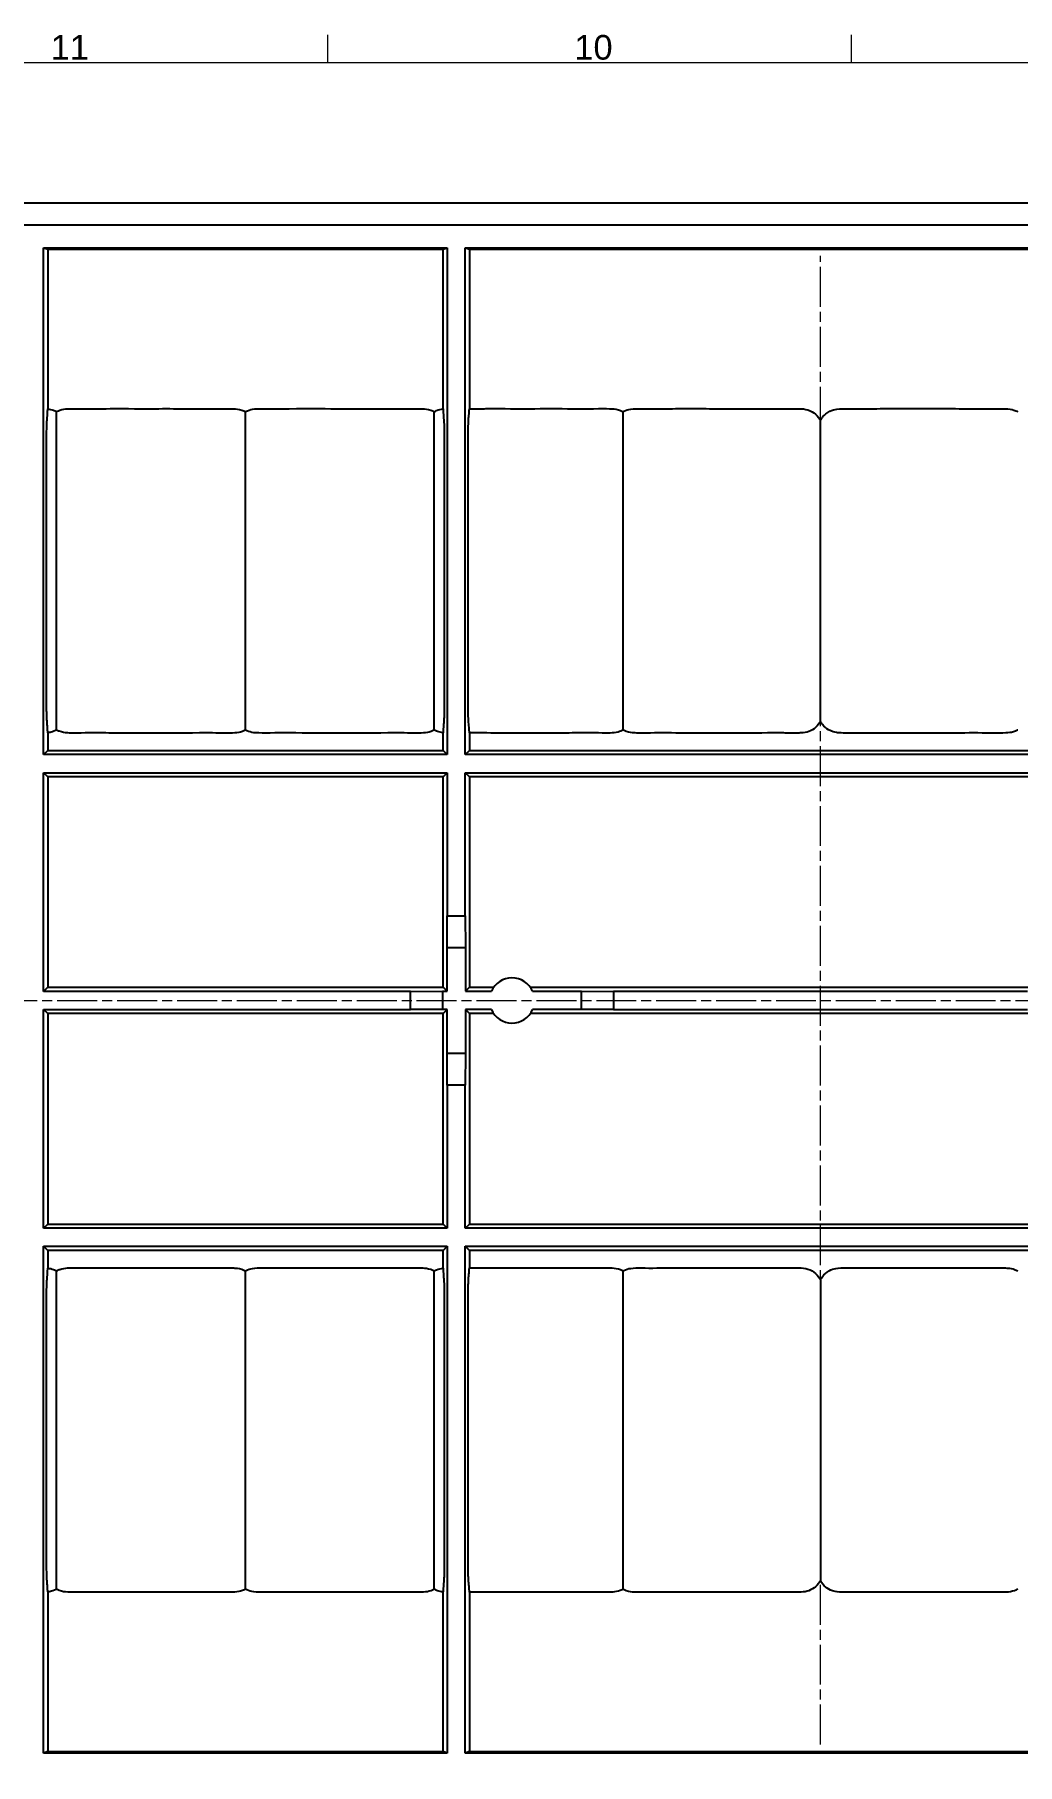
# Model space of a CAD drawing. Header units: millimetres. Extents: x 0 to 1486, y 0 to 1051.
# Drawn here: x 505.3 to 679.7, y 724.4 to 1031.2 of the extents above; entities that cross this region are included whole.
import ezdxf

# ---------------------------------------------------------------- set-up
doc = ezdxf.new("R2010")
doc.units = ezdxf.units.MM
doc.header["$LTSCALE"] = 1.25
doc.linetypes.add('CHAIN', pattern=[0.3543, 0.2362, -0.0295, 0.0591, -0.0295])
for name, color, linetype, lineweight, true_color in [('Mittellinie(DIN)', 7, 'CHAIN', 15, 0x262659), ('Sichtbare Kanten(DIN)', 7, 'Continuous', 25, 0x262659), ('Skizziergeometrie(DIN)', 7, 'Continuous', 9, 0x262659), ('Symbole(DIN)', 7, 'Continuous', 15, 0x262659)]:
    doc.layers.add(name, color=color, linetype=linetype, lineweight=lineweight, true_color=true_color)
doc.styles.add('Aktuell-DIN', font='arial.ttf')

# ---------------------------------------------------------------- blocks, each defined once
blk = doc.blocks.new('Ränder Standardrahmen')
at = {"layer": 'Skizziergeometrie(DIN)'}
for p, q in [((445.88, 821), (445.88, 824.9)), ((520.19, 821), (520.19, 824.9))]:
    blk.add_line(p, q, dxfattribs=at)
at = {"layer": 'Skizziergeometrie(DIN)', "flags": 128}
blk.add_lwpolyline([(20, 20), (20, 821), (1169, 821), (1169, 20), (20, 20)], dxfattribs=at)
at = {"layer": 'Symbole(DIN)', "color": 179, "true_color": 0x262659, "char_height": 3.5, "attachment_point": 7, "style": 'Aktuell-DIN'}
for s, insert in [('11', (406.56, 821.4)), ('10', (480.87, 821.34))]:
    blk.add_mtext(s, dxfattribs=dict(at, insert=insert))

msp = doc.modelspace()

# ---------------------------------------------------------------- linework, layer by layer
at = {"layer": 'Mittellinie(DIN)', "ltscale": 23.990969}
for p, q in [((644.7485, 727.8933), (644.7485, 991.925)), ((190.6235, 859.8641), (1098.8735, 859.8641))]:
    msp.add_line(p, q, dxfattribs=at)
at = {"layer": 'Sichtbare Kanten(DIN)'}
for p, q in [((191.7053, 1001.3641), (1097.7916, 1001.3641)), ((1067.9811, 997.3641), (221.5158, 997.3641)), ((506.9485, 903.4641), (506.9485, 993.3641)), ((506.9485, 993.3641), (507.6816, 993.1023)), ((506.9485, 993.3641), (578.5485, 993.3641)), ((507.6816, 993.1023), (507.6816, 964.7833)), ((507.6816, 993.1023), (577.8153, 993.1023)), ((577.8153, 993.1023), (578.5485, 993.3641)), ((577.8153, 964.7804), (577.8153, 993.1023)), ((578.5485, 993.3641), (578.5485, 903.4641)), ((581.7485, 903.4641), (581.7485, 993.3641)), ((581.7485, 993.3641), (582.4816, 993.1023)), ((581.7485, 993.3641), (707.7485, 993.3641)), ((582.4816, 993.1023), (582.4816, 964.8211)), ((582.4816, 993.1023), (707.0153, 993.1023)), ((507.6816, 907.3451), (507.6816, 904.1973)), ((577.8153, 904.1973), (577.8153, 907.3459)), ((582.4816, 907.3088), (582.4816, 904.1973)), ((506.9485, 903.4641), (507.6816, 904.1973)), ((578.5485, 903.4641), (506.9485, 903.4641)), ((507.6816, 904.1973), (577.8153, 904.1973)), ((577.8153, 904.1973), (578.5485, 903.4641)), ((581.7485, 903.4641), (582.4816, 904.1973)), ((707.7485, 903.4641), (581.7485, 903.4641)), ((582.4816, 904.1973), (707.0153, 904.1973)), ((506.9485, 861.4641), (506.9485, 900.2641)), ((506.9485, 900.2641), (578.5485, 900.2641)), ((507.6816, 899.5309), (506.9485, 900.2641)), ((577.8153, 899.5309), (507.6816, 899.5309)), ((507.6816, 899.5309), (507.6816, 862.1973)), ((578.5485, 900.2641), (577.8153, 899.5309)), ((577.8153, 862.1973), (577.8153, 899.5309)), ((578.5485, 900.2641), (578.5485, 874.8641)), ((581.7485, 874.8641), (581.7485, 900.2641)), ((581.7485, 900.2641), (707.7485, 900.2641)), ((582.4816, 899.5309), (581.7485, 900.2641)), ((707.0153, 899.5309), (582.4816, 899.5309)), ((582.4816, 899.5309), (582.4816, 862.1973)), ((578.524, 869.1928), (578.5485, 874.8641)), ((578.5485, 874.8641), (581.7485, 874.8641)), ((581.7485, 874.8641), (581.7729, 869.1928)), ((578.524, 861.4885), (578.524, 869.1928)), ((581.7729, 869.1928), (578.524, 869.1928)), ((581.7729, 869.1928), (581.7729, 861.4885)), ((506.9485, 861.4641), (507.6816, 862.1973)), ((507.6816, 862.1973), (577.8153, 862.1973)), ((577.8153, 862.1973), (578.524, 861.4885)), ((581.7729, 861.4885), (582.4816, 862.1973)), ((582.4816, 862.1973), (586.7796, 862.1973)), ((593.2777, 862.1973), (696.2193, 862.1973)), ((572.0286, 861.4641), (506.9485, 861.4641)), ((572.0286, 861.4641), (577.6999, 861.4885)), ((572.0286, 858.2641), (572.0286, 861.4641)), ((577.6999, 861.4885), (578.524, 861.4885)), ((577.6999, 861.4885), (577.6999, 858.2397)), ((581.7729, 861.4885), (586.3733, 861.4885)), ((593.6839, 861.4885), (602.3573, 861.4885)), ((602.3573, 861.4885), (608.0286, 861.4641)), ((602.3573, 858.2397), (602.3573, 861.4885)), ((681.4683, 861.4641), (608.0286, 861.4641)), ((608.0286, 861.4641), (608.0286, 858.2641)), ((506.9485, 858.2641), (572.0286, 858.2641)), ((507.6816, 857.5309), (506.9485, 858.2641)), ((506.9485, 819.4641), (506.9485, 858.2641)), ((577.8153, 857.5309), (507.6816, 857.5309)), ((507.6816, 857.5309), (507.6816, 820.1973)), ((577.6999, 858.2397), (572.0286, 858.2641)), ((578.524, 858.2397), (577.6999, 858.2397)), ((578.524, 858.2397), (577.8153, 857.5309)), ((577.8153, 820.1973), (577.8153, 857.5309)), ((578.524, 850.5354), (578.524, 858.2397)), ((581.7729, 858.2397), (581.7729, 850.5354)), ((586.3733, 858.2397), (581.7729, 858.2397)), ((582.4816, 857.5309), (581.7729, 858.2397)), ((582.4816, 857.5309), (582.4816, 820.1973)), ((586.7796, 857.5309), (582.4816, 857.5309)), ((696.2193, 857.5309), (593.2777, 857.5309)), ((602.3573, 858.2397), (593.6839, 858.2397)), ((608.0286, 858.2641), (602.3573, 858.2397)), ((608.0286, 858.2641), (681.4683, 858.2641)), ((578.5485, 844.8641), (578.524, 850.5354)), ((578.524, 850.5354), (581.7729, 850.5354)), ((581.7729, 850.5354), (581.7485, 844.8641)), ((578.5485, 844.8641), (578.5485, 819.4641)), ((581.7485, 844.8641), (578.5485, 844.8641)), ((581.7485, 819.4641), (581.7485, 844.8641)), ((506.9485, 819.4641), (507.6816, 820.1973)), ((578.5485, 819.4641), (506.9485, 819.4641)), ((507.6816, 820.1973), (577.8153, 820.1973)), ((577.8153, 820.1973), (578.5485, 819.4641)), ((581.7485, 819.4641), (582.4816, 820.1973)), ((707.7485, 819.4641), (581.7485, 819.4641)), ((582.4816, 820.1973), (707.0153, 820.1973)), ((506.9485, 726.3641), (506.9485, 816.2641)), ((506.9485, 816.2641), (578.5485, 816.2641)), ((507.6816, 815.5309), (506.9485, 816.2641)), ((578.5485, 816.2641), (577.8153, 815.5309)), ((578.5485, 816.2641), (578.5485, 726.3641)), ((581.7485, 726.3641), (581.7485, 816.2641)), ((581.7485, 816.2641), (707.7485, 816.2641)), ((582.4816, 815.5309), (581.7485, 816.2641)), ((577.8153, 815.5309), (507.6816, 815.5309)), ((507.6816, 815.5309), (507.6816, 812.3833)), ((577.8153, 812.3804), (577.8153, 815.5309)), ((707.0153, 815.5309), (582.4816, 815.5309)), ((582.4816, 815.5309), (582.4816, 812.4211)), ((507.6816, 754.9451), (507.6816, 726.6259)), ((577.8153, 726.6259), (577.8153, 754.9459)), ((582.4816, 754.9088), (582.4816, 726.6259)), ((507.6816, 726.6259), (506.9485, 726.3641)), ((578.5485, 726.3641), (506.9485, 726.3641)), ((507.6816, 726.6259), (577.8153, 726.6259)), ((578.5485, 726.3641), (577.8153, 726.6259)), ((582.4816, 726.6259), (581.7485, 726.3641)), ((707.7485, 726.3641), (581.7485, 726.3641)), ((582.4816, 726.6259), (707.0153, 726.6259))]:
    msp.add_line(p, q, dxfattribs=at)
for start, end in [(23.960696, 156.039304), (203.960696, 336.039304)]:
    msp.add_arc((590.0286, 859.8641), 4, start, end, dxfattribs=at)
for points, knots in [([(507.6816, 907.3451), (507.6786, 907.3952), (507.6754, 907.4523), (507.6625, 907.7031), (507.654, 907.9029), (507.6281, 908.4037), (507.6172, 908.519), (507.5849, 908.9454), (507.5638, 909.2752), (507.535, 909.698), (507.52, 909.9225), (507.5019, 910.455), (507.4936, 910.7434), (507.4795, 911.6844), (507.4751, 912.1738), (507.4701, 913.2314), (507.4702, 913.7874), (507.471, 914.6751), (507.4714, 914.9788), (507.4716, 916.1151), (507.4708, 916.633), (507.4708, 918.0554), (507.4711, 918.5893), (507.4714, 920.1105), (507.4713, 921.3375), (507.4711, 927.4995), (507.4712, 930.5292), (507.4713, 938.3232), (507.4711, 943.0875), (507.4713, 948.8792), (507.4711, 949.9065), (507.4712, 951.4722), (507.4713, 952.0197), (507.4712, 953.079), (507.471, 953.5368), (507.4707, 955.4409), (507.4719, 955.9566), (507.4709, 957.8116), (507.468, 958.7704), (507.4783, 960.3027), (507.4834, 960.7706), (507.4957, 961.4356), (507.5021, 961.6894), (507.5217, 962.1937), (507.5331, 962.384), (507.5726, 962.9974), (507.5867, 963.2017), (507.6226, 963.6713), (507.6292, 963.7645), (507.6543, 964.199), (507.6664, 964.5331), (507.6816, 964.7833)], [0.0519989, 0.0519989, 0.0519989, 0.0519989, 0.08985552, 0.08985552, 0.19521618, 0.19521618, 0.37422055, 0.37422055, 0.56617571, 0.56617571, 0.78774752, 0.78774752, 0.88626397, 0.88626397, 0.96881864, 0.96881864, 1.0626804, 1.0626804, 1.12304496, 1.12304496, 1.2174314, 1.2174314, 1.2745513, 1.2745513, 1.38312236, 1.38312236, 1.48813304, 1.48813304, 1.6532707, 1.6532707, 1.68887806, 1.68887806, 1.70753884, 1.70753884, 1.7250569, 1.7250569, 1.77534703, 1.77534703, 1.83797744, 1.83797744, 1.86633959, 1.86633959, 1.88572184, 1.88572184, 1.90645609, 1.90645609, 1.95635769, 1.95635769, 1.96947295, 1.96947295, 2.00303318, 2.00303318, 2.00303318, 2.00303318]), ([(507.6816, 964.7833), (508.0309, 964.7444), (508.3624, 964.6733), (508.8869, 964.4756), (509.0689, 964.3906), (509.2435, 964.2923)], [0.051670497, 0.051670497, 0.051670497, 0.051670497, 0.163066067, 0.163066067, 0.224711995, 0.224711995, 0.224711995, 0.224711995]), ([(509.2498, 907.8348), (509.2495, 907.8828), (509.249, 907.9336), (509.2467, 908.3229), (509.2522, 908.7142), (509.248, 909.5884), (509.2485, 909.7472), (509.2486, 910.5772), (509.2472, 911.1403), (509.2485, 911.9296), (509.2466, 912.2662), (509.2431, 913.0514), (509.2426, 913.4525), (509.2445, 914.4306), (509.2476, 914.8697), (509.2457, 916.6419), (509.2448, 917.0018), (509.246, 923.9736), (509.2446, 929.8937), (509.2447, 950.6989), (509.2492, 951.6203), (509.2452, 953.9578), (509.2379, 955.4197), (509.2489, 958.1495), (509.2428, 958.873), (509.2439, 959.8766), (509.2479, 960.1427), (509.2548, 960.572), (509.2567, 960.7806), (509.2436, 961.9469), (509.2522, 962.1671), (509.2406, 963.0875), (509.2602, 963.5204), (509.2504, 964.0909), (509.246, 964.2002), (509.2435, 964.2923)], [0.2558523, 0.2558523, 0.2558523, 0.2558523, 0.28402504, 0.28402504, 0.45434451, 0.45434451, 0.67213075, 0.67213075, 0.82599602, 0.82599602, 0.91852312, 0.91852312, 1.01863252, 1.01863252, 1.17660296, 1.17660296, 1.24925939, 1.24925939, 1.65825211, 1.65825211, 2.68658375, 2.68658375, 2.79279292, 2.79279292, 2.86761711, 2.86761711, 2.90925276, 2.90925276, 2.94819496, 2.94819496, 3.07286362, 3.07286362, 3.25453642, 3.25453642, 3.3103209, 3.3103209, 3.3103209, 3.3103209]), ([(509.2435, 964.2923), (509.4758, 964.4259), (509.6846, 964.5109), (510.2899, 964.7217), (510.742, 964.7875), (511.8368, 964.847), (512.9857, 964.8112), (515.3239, 964.8237), (516.8214, 964.8284), (521.6237, 964.8345), (524.5005, 964.8237), (530.8838, 964.8375), (534.3903, 964.8056), (540.315, 964.8304), (540.669, 964.8266), (541.4617, 964.7644), (541.9503, 964.6736), (542.5605, 964.3906), (542.653, 964.3433), (542.7435, 964.2923)], [3.39082308, 3.39082308, 3.39082308, 3.39082308, 3.74277356, 3.74277356, 4.68273908, 4.68273908, 5.94421928, 5.94421928, 7.21988676, 7.21988676, 9.12583752, 9.12583752, 11.44896654, 11.44896654, 13.05112159, 13.05112159, 15.39967461, 15.39967461, 15.82664866, 15.82664866, 15.82664866, 15.82664866]), ([(542.7498, 907.8348), (542.7495, 907.8828), (542.749, 907.9336), (542.7467, 908.3229), (542.7522, 908.7142), (542.748, 909.5884), (542.7485, 909.7472), (542.7486, 910.5772), (542.7472, 911.1403), (542.7485, 911.9296), (542.7466, 912.2662), (542.7431, 913.0514), (542.7426, 913.4525), (542.7445, 914.4306), (542.7476, 914.8697), (542.7457, 916.6419), (542.7448, 917.0018), (542.746, 923.9736), (542.7446, 929.8937), (542.7447, 950.6989), (542.7492, 951.6203), (542.7452, 953.9578), (542.7379, 955.4197), (542.7489, 958.1495), (542.7428, 958.873), (542.7439, 959.8766), (542.7479, 960.1427), (542.7548, 960.572), (542.7567, 960.7806), (542.7436, 961.9469), (542.7522, 962.1671), (542.7406, 963.0875), (542.7602, 963.5204), (542.7504, 964.0909), (542.746, 964.2002), (542.7435, 964.2923)], [0.2558523, 0.2558523, 0.2558523, 0.2558523, 0.28402504, 0.28402504, 0.45434451, 0.45434451, 0.67213075, 0.67213075, 0.82599602, 0.82599602, 0.91852312, 0.91852312, 1.01863252, 1.01863252, 1.17660296, 1.17660296, 1.24925939, 1.24925939, 1.65825211, 1.65825211, 2.68658375, 2.68658375, 2.79279292, 2.79279292, 2.86761711, 2.86761711, 2.90925276, 2.90925276, 2.94819496, 2.94819496, 3.07286362, 3.07286362, 3.25453641, 3.25453641, 3.3103209, 3.3103209, 3.3103209, 3.3103209]), ([(542.7435, 964.2923), (542.7588, 964.3011), (542.7743, 964.3099), (543.1955, 964.5436), (543.6052, 964.6659), (544.5612, 964.8338), (545.1408, 964.8323), (547.3354, 964.8), (548.9137, 964.8205), (553.8099, 964.8399), (558.2482, 964.8289), (562.6477, 964.8259), (566.0822, 964.8281), (572.8625, 964.8077), (573.7954, 964.86), (574.9861, 964.7597), (575.4793, 964.6665), (576.0847, 964.3781), (576.1648, 964.3366), (576.2435, 964.2923)], [1.9240404, 1.9240404, 1.9240404, 1.9240404, 1.92512371, 1.92512371, 1.95331132, 1.95331132, 1.99357988, 1.99357988, 2.09661317, 2.09661317, 2.31324601, 2.31324601, 3.08420493, 3.08420493, 3.83526504, 3.83526504, 4.30737416, 4.30737416, 4.38052215, 4.38052215, 4.38052215, 4.38052215]), ([(576.2498, 907.8348), (576.2495, 907.8828), (576.249, 907.9336), (576.2467, 908.3229), (576.2522, 908.7142), (576.248, 909.5884), (576.2485, 909.7472), (576.2486, 910.5772), (576.2472, 911.1403), (576.2485, 911.9296), (576.2466, 912.2662), (576.2431, 913.0514), (576.2426, 913.4525), (576.2445, 914.4306), (576.2476, 914.8697), (576.2457, 916.6419), (576.2448, 917.0018), (576.246, 923.9736), (576.2446, 929.8937), (576.2447, 950.6989), (576.2492, 951.6203), (576.2452, 953.9578), (576.2379, 955.4197), (576.2489, 958.1495), (576.2428, 958.873), (576.2439, 959.8766), (576.2479, 960.1427), (576.2548, 960.572), (576.2567, 960.7806), (576.2436, 961.9469), (576.2522, 962.1671), (576.2406, 963.0875), (576.2602, 963.5204), (576.2504, 964.0909), (576.246, 964.2002), (576.2435, 964.2923)], [0.2558523, 0.2558523, 0.2558523, 0.2558523, 0.28402504, 0.28402504, 0.45434451, 0.45434451, 0.67213075, 0.67213075, 0.82599602, 0.82599602, 0.91852312, 0.91852312, 1.01863252, 1.01863252, 1.17660296, 1.17660296, 1.24925939, 1.24925939, 1.65825211, 1.65825211, 2.68658375, 2.68658375, 2.79279292, 2.79279292, 2.86761711, 2.86761711, 2.90925276, 2.90925276, 2.94819496, 2.94819496, 3.07286362, 3.07286362, 3.25453641, 3.25453641, 3.3103209, 3.3103209, 3.3103209, 3.3103209]), ([(576.2435, 964.2923), (576.3703, 964.3652), (576.5058, 964.4325), (577.0335, 964.6514), (577.4245, 964.736), (577.8153, 964.7804)], [5.25741589, 5.25741589, 5.25741589, 5.25741589, 5.53828084, 5.53828084, 6.28216809, 6.28216809, 6.28216809, 6.28216809]), ([(577.8153, 964.7804), (577.8325, 964.5152), (577.843, 964.1891), (577.8725, 963.6846), (577.883, 963.5579), (577.9067, 963.2514), (577.917, 963.1016), (577.9566, 962.5255), (577.9743, 962.2567), (578.0006, 961.4983), (578.0067, 961.1711), (578.0155, 960.6031), (578.0191, 960.2241), (578.0255, 959.1885), (578.0263, 958.5109), (578.0264, 956.9005), (578.0252, 956.3734), (578.0263, 953.6798), (578.0258, 952.04), (578.0261, 947.3326), (578.0258, 944.2648), (578.0258, 939.9213), (578.0257, 939.8542), (578.0257, 936.5255), (578.0257, 935.1169), (578.0258, 929.539), (578.0256, 925.628), (578.026, 920.5622), (578.0256, 919.4072), (578.026, 917.94), (578.0262, 917.3952), (578.0258, 916.2003), (578.0251, 915.5788), (578.0264, 913.915), (578.0284, 913.0945), (578.0177, 911.7081), (578.0116, 911.2337), (577.9959, 910.4761), (577.9878, 910.231), (577.9681, 909.7851), (577.9558, 909.6063), (577.9292, 909.217), (577.9161, 909.0146), (577.8799, 908.5097), (577.8695, 908.426), (577.8384, 907.8058), (577.8277, 907.5483), (577.8153, 907.3459)], [0.05702487, 0.05702487, 0.05702487, 0.05702487, 0.32249934, 0.32249934, 0.48068575, 0.48068575, 0.63414539, 0.63414539, 0.91872336, 0.91872336, 1.14170791, 1.14170791, 1.46681384, 1.46681384, 2.01188372, 2.01188372, 3.04523872, 3.04523872, 4.65236499, 4.65236499, 7.65931574, 7.65931574, 8.9097005, 8.9097005, 8.9980562, 8.9980562, 9.20534647, 9.20534647, 9.26656119, 9.26656119, 9.28311335, 9.28311335, 9.30844047, 9.30844047, 9.33623094, 9.33623094, 9.35153063, 9.35153063, 9.36555505, 9.36555505, 9.38337177, 9.38337177, 9.40066511, 9.40066511, 9.43097621, 9.43097621, 9.44934498, 9.44934498, 9.44934498, 9.44934498]), ([(582.4816, 907.3088), (582.4626, 907.5781), (582.4457, 907.9235), (582.3689, 908.781), (582.3325, 908.9312), (582.2899, 910.0184), (582.2818, 910.3866), (582.2694, 911.1025), (582.2642, 911.5714), (582.2573, 912.6185), (582.2565, 913.1613), (582.2566, 914.4726), (582.2569, 915.1383), (582.2565, 917.1647), (582.2568, 918.5254), (582.2566, 921.5078), (582.2566, 923.1296), (582.2566, 925.5326), (582.2566, 927.3463), (582.2566, 935.6613), (582.2565, 941.8658), (582.2568, 950.1449), (582.2568, 952.2195), (582.2567, 955.4536), (582.2572, 955.9171), (582.257, 957.955), (582.255, 958.9135), (582.2645, 960.6412), (582.2707, 961.089), (582.2812, 961.716), (582.289, 962.0278), (582.3107, 962.6751), (582.3238, 962.8903), (582.351, 963.2462), (582.3684, 963.3657), (582.4249, 963.9678), (582.4395, 964.1625), (582.4619, 964.4936), (582.4717, 964.6723), (582.4816, 964.8211)], [0.05452106, 0.05452106, 0.05452106, 0.05452106, 0.31829707, 0.31829707, 0.65936116, 0.65936116, 0.81490778, 0.81490778, 1.01940404, 1.01940404, 1.25946918, 1.25946918, 1.50697463, 1.50697463, 2.01288254, 2.01288254, 2.61583238, 2.61583238, 2.90633654, 2.90633654, 3.7604181, 3.7604181, 4.04598664, 4.04598664, 4.20561136, 4.20561136, 4.48464859, 4.48464859, 4.68537806, 4.68537806, 4.95525864, 4.95525864, 5.361904, 5.361904, 6.0000875, 6.0000875, 6.49876218, 6.49876218, 7.10708932, 7.10708932, 7.10708932, 7.10708932]), ([(582.4816, 964.8211), (583.0857, 964.8224), (583.6897, 964.8259), (584.6866, 964.8292), (585.0877, 964.8299), (589.0008, 964.8357), (590.5695, 964.8223), (596.6577, 964.8345), (599.2509, 964.8328), (604.206, 964.8128), (606.8775, 964.8582), (608.3013, 964.7895), (608.7754, 964.7153), (609.4281, 964.4561), (609.5887, 964.3794), (609.7435, 964.2923)], [0.05000008, 0.05000008, 0.05000008, 0.05000008, 0.23121159, 0.23121159, 0.3490811, 0.3490811, 1.61670694, 1.61670694, 2.55722105, 2.55722105, 3.41387376, 3.41387376, 3.91385551, 3.91385551, 4.08229193, 4.08229193, 4.08229193, 4.08229193]), ([(609.7498, 907.8348), (609.7495, 907.8828), (609.749, 907.9336), (609.7467, 908.3229), (609.7522, 908.7142), (609.748, 909.5884), (609.7485, 909.7472), (609.7486, 910.5772), (609.7472, 911.1403), (609.7485, 911.9296), (609.7466, 912.2662), (609.7431, 913.0514), (609.7426, 913.4525), (609.7445, 914.4306), (609.7476, 914.8697), (609.7457, 916.6419), (609.7448, 917.0018), (609.746, 923.9736), (609.7446, 929.8937), (609.7447, 950.6989), (609.7492, 951.6203), (609.7452, 953.9578), (609.7379, 955.4197), (609.7489, 958.1495), (609.7428, 958.873), (609.7439, 959.8766), (609.7479, 960.1427), (609.7548, 960.572), (609.7567, 960.7806), (609.7436, 961.9469), (609.7522, 962.1671), (609.7406, 963.0875), (609.7602, 963.5204), (609.7504, 964.0909), (609.746, 964.2002), (609.7435, 964.2923)], [0.2558523, 0.2558523, 0.2558523, 0.2558523, 0.28402504, 0.28402504, 0.45434451, 0.45434451, 0.67213075, 0.67213075, 0.82599602, 0.82599602, 0.91852312, 0.91852312, 1.01863252, 1.01863252, 1.17660296, 1.17660296, 1.24925939, 1.24925939, 1.65825211, 1.65825211, 2.68658375, 2.68658375, 2.79279292, 2.79279292, 2.86761711, 2.86761711, 2.90925276, 2.90925276, 2.94819496, 2.94819496, 3.07286362, 3.07286362, 3.25453641, 3.25453641, 3.3103209, 3.3103209, 3.3103209, 3.3103209]), ([(609.7435, 964.2923), (609.7824, 964.3147), (609.8221, 964.3365), (610.2766, 964.5748), (610.6927, 964.6879), (611.6759, 964.842), (612.2817, 964.8306), (614.7874, 964.7917), (616.6342, 964.826), (619.2133, 964.8311), (620.1241, 964.8321), (624.0699, 964.8337), (625.5704, 964.8288), (629.5086, 964.8252), (632.9373, 964.83), (639.0814, 964.8089), (640.2564, 964.8334), (641.4786, 964.8185), (642.0004, 964.7788), (643.0432, 964.4379), (643.4999, 964.1728), (644.326, 963.4624), (644.5782, 963.0608), (644.7317, 962.7548), (644.738, 962.7419), (644.7443, 962.729)], [3.10748141, 3.10748141, 3.10748141, 3.10748141, 3.11868066, 3.11868066, 3.23263626, 3.23263626, 3.40167352, 3.40167352, 3.87507102, 3.87507102, 4.06283996, 4.06283996, 4.66314199, 4.66314199, 8.70212829, 8.70212829, 11.90094827, 11.90094827, 14.81789667, 14.81789667, 17.56485305, 17.56485305, 20.8683665, 20.8683665, 21.01377959, 21.01377959, 21.01377959, 21.01377959]), ([(644.7443, 962.729), (644.8541, 962.9427), (645.0165, 963.2018), (645.5048, 963.7594), (645.8885, 964.1199), (646.8326, 964.5947), (647.2519, 964.7018), (648.2563, 964.8465), (648.8789, 964.8285), (650.999, 964.7978), (651.9007, 964.8225), (655.4951, 964.8309), (656.5575, 964.8319), (659.305, 964.8334), (662.3019, 964.8357), (669.1284, 964.8309), (670.8832, 964.826), (677.8508, 964.7986), (678.1326, 964.9091), (679.3087, 964.5118), (679.5331, 964.4107), (679.7435, 964.2923)], [11.402795252, 11.402795252, 11.402795252, 11.402795252, 11.424286583, 11.424286583, 11.44661622, 11.44661622, 11.464256947, 11.464256947, 11.490945741, 11.490945741, 11.545702824, 11.545702824, 11.560024562, 11.560024562, 11.596003565, 11.596003565, 11.608452029, 11.608452029, 11.645432704, 11.645432704, 11.654664419, 11.654664419, 11.654664419, 11.654664419]), ([(644.7481, 909.408), (644.7479, 909.4462), (644.7477, 909.4865), (644.7464, 909.711), (644.7444, 910.0065), (644.7468, 910.8953), (644.7483, 911.3103), (644.7484, 911.8012), (644.7478, 912.0289), (644.7457, 912.9718), (644.7465, 913.3955), (644.7481, 917.6133), (644.7474, 918.7967), (644.7471, 921.4613), (644.7471, 922.8188), (644.7474, 928.95), (644.7476, 931.7068), (644.7484, 943.1074), (644.746, 944.7151), (644.7431, 952.9556), (644.7501, 954.4771), (644.7513, 957.0775), (644.7485, 958.3615), (644.7409, 959.4984), (644.7406, 960.1376), (644.7494, 961.1477), (644.7508, 961.5295), (644.7472, 962.1333), (644.7427, 962.448), (644.7443, 962.729)], [0.30958599, 0.30958599, 0.30958599, 0.30958599, 0.32568175, 0.32568175, 0.39410287, 0.39410287, 0.45988279, 0.45988279, 0.50387495, 0.50387495, 0.57530968, 0.57530968, 0.69730673, 0.69730673, 0.84478454, 0.84478454, 0.9265462, 0.9265462, 1.1564933, 1.1564933, 1.32906241, 1.32906241, 1.45556943, 1.45556943, 1.48615551, 1.48615551, 1.50534524, 1.50534524, 1.51898771, 1.51898771, 1.51898771, 1.51898771]), ([(644.7481, 909.408), (644.7361, 909.3833), (644.7237, 909.3586), (644.5638, 909.048), (644.3157, 908.6589), (643.5359, 907.98), (643.1296, 907.7381), (642.2705, 907.4189), (641.8399, 907.3466), (640.9015, 907.2897), (640.3164, 907.2923), (638.1258, 907.3048), (636.495, 907.3087), (629.5574, 907.2911), (624.3257, 907.2961), (622.7204, 907.2967), (621.5183, 907.2978), (618.6062, 907.3034), (616.5967, 907.3143), (612.1656, 907.284), (611.7086, 907.3061), (610.9492, 907.3818), (610.4508, 907.4818), (609.8682, 907.7702), (609.8086, 907.8017), (609.7498, 907.8348)], [222.97979021, 222.97979021, 222.97979021, 222.97979021, 223.4692306, 223.4692306, 229.13959725, 229.13959725, 233.69288442, 233.69288442, 238.17646658, 238.17646658, 242.24667137, 242.24667137, 243.02329415, 243.02329415, 243.88762554, 243.88762554, 244.59268473, 244.59268473, 246.16254699, 246.16254699, 248.05434175, 248.05434175, 250.76359637, 250.76359637, 251.07686023, 251.07686023, 251.07686023, 251.07686023]), ([(679.7498, 907.8348), (679.7308, 907.8241), (679.7118, 907.8135), (679.1939, 907.5318), (678.7321, 907.4222), (677.9081, 907.3021), (677.4228, 907.2941), (674.4711, 907.3002), (672.4284, 907.3082), (668.9631, 907.2981), (667.5405, 907.2966), (664.2737, 907.2955), (662.4295, 907.2976), (657.1323, 907.2942), (653.6793, 907.305), (648.5316, 907.2924), (648.0524, 907.306), (647.2675, 907.4253), (646.7437, 907.5435), (645.8202, 908.0865), (645.4308, 908.3959), (644.9818, 908.9909), (644.8595, 909.1816), (644.7481, 909.408)], [3.21426109, 3.21426109, 3.21426109, 3.21426109, 3.22717303, 3.22717303, 3.56419553, 3.56419553, 3.97200251, 3.97200251, 4.88847851, 4.88847851, 5.52673094, 5.52673094, 6.35413444, 6.35413444, 7.90334958, 7.90334958, 8.66366831, 8.66366831, 9.28077615, 9.28077615, 9.68320988, 9.68320988, 9.83342276, 9.83342276, 9.83342276, 9.83342276]), ([(509.2498, 907.8348), (509.1794, 907.795), (509.1078, 907.7574), (508.6783, 907.5486), (508.3563, 907.46), (507.9555, 907.3807), (507.8189, 907.3604), (507.6816, 907.3451)], [1.862514233, 1.862514233, 1.862514233, 1.862514233, 1.886393163, 1.886393163, 2.003841343, 2.003841343, 2.064387779, 2.064387779, 2.064387779, 2.064387779]), ([(542.7498, 907.8348), (542.6945, 907.8035), (542.6385, 907.7736), (542.1161, 907.511), (541.6707, 907.4052), (540.7983, 907.2972), (540.3014, 907.2931), (537.7039, 907.302), (536.1513, 907.3105), (531.3099, 907.296), (528.021, 907.3064), (524.452, 907.2978), (522.7875, 907.2953), (518.4827, 907.302), (517.207, 907.3088), (513.4214, 907.3108), (512.0264, 907.27), (510.693, 907.3408), (510.2169, 907.4162), (509.5686, 907.6699), (509.4061, 907.7469), (509.2498, 907.8348)], [2.59723533, 2.59723533, 2.59723533, 2.59723533, 2.64480906, 2.64480906, 3.03629151, 3.03629151, 3.45143089, 3.45143089, 4.06823486, 4.06823486, 5.37484974, 5.37484974, 5.48611659, 5.48611659, 5.58711723, 5.58711723, 5.83252887, 5.83252887, 5.9940163, 5.9940163, 6.05017196, 6.05017196, 6.05017196, 6.05017196]), ([(576.2498, 907.8348), (576.1794, 907.795), (576.1078, 907.7574), (575.5761, 907.499), (575.1353, 907.397), (574.2541, 907.296), (573.7595, 907.2928), (571.0832, 907.3031), (569.5342, 907.3101), (564.6988, 907.2957), (561.4124, 907.3062), (557.9271, 907.2978), (557.7795, 907.2974), (554.5207, 907.2912), (550.8371, 907.3145), (546.2306, 907.3005), (544.7125, 907.249), (543.4365, 907.5025), (543.0629, 907.6588), (542.7498, 907.8348)], [1.86251423, 1.86251423, 1.86251423, 1.86251423, 1.88639316, 1.88639316, 2.03746623, 2.03746623, 2.19089468, 2.19089468, 2.40174935, 2.40174935, 2.84908133, 2.84908133, 2.87616394, 2.87616394, 3.36164115, 3.36164115, 4.03703082, 4.03703082, 4.43714119, 4.43714119, 4.43714119, 4.43714119]), ([(577.8153, 907.3459), (577.4655, 907.3857), (577.1344, 907.456), (576.6107, 907.6502), (576.4263, 907.7356), (576.2498, 907.8348)], [0.051664638, 0.051664638, 0.051664638, 0.051664638, 0.163226879, 0.163226879, 0.226922299, 0.226922299, 0.226922299, 0.226922299]), ([(609.7498, 907.8348), (609.5199, 907.7047), (609.2316, 907.5715), (608.4089, 907.3465), (607.9373, 907.3122), (606.7814, 907.2861), (605.9937, 907.3171), (600.9111, 907.3044), (599.4532, 907.2991), (587.1009, 907.2866), (584.8386, 907.315), (582.4816, 907.3088)], [2.95699306, 2.95699306, 2.95699306, 2.95699306, 3.16769987, 3.16769987, 3.44780714, 3.44780714, 3.85074429, 3.85074429, 4.01280984, 4.01280984, 5.22387898, 5.22387898, 5.22387898, 5.22387898]), ([(507.6816, 754.9451), (507.6786, 754.9949), (507.6755, 755.0517), (507.6625, 755.3041), (507.6538, 755.5061), (507.6281, 756.0037), (507.6171, 756.1201), (507.5816, 756.5883), (507.5555, 756.9972), (507.5336, 757.3202), (507.5192, 757.5426), (507.5018, 758.0615), (507.4934, 758.3513), (507.4797, 759.2797), (507.4751, 759.7643), (507.47, 760.8478), (507.4702, 761.407), (507.471, 762.2919), (507.4715, 762.605), (507.4716, 763.7415), (507.4708, 764.2467), (507.4708, 765.6937), (507.4711, 766.2297), (507.4715, 768.061), (507.4712, 770.9306), (507.4713, 779.0777), (507.4712, 785.0808), (507.4713, 793.9606), (507.4712, 796.8373), (507.4713, 801.192), (507.4705, 801.318), (507.4714, 803.3928), (507.4719, 803.8515), (507.4705, 805.5004), (507.4685, 806.405), (507.478, 807.8689), (507.483, 808.3414), (507.4954, 809.0252), (507.5019, 809.2829), (507.5214, 809.7889), (507.5328, 809.9799), (507.5669, 810.5097), (507.5896, 810.8447), (507.6205, 811.2413), (507.6271, 811.3325), (507.6537, 811.7789), (507.666, 812.1259), (507.6816, 812.3833)], [0.05198175, 0.05198175, 0.05198175, 0.05198175, 0.08961273, 0.08961273, 0.19615793, 0.19615793, 0.37208754, 0.37208754, 0.60301265, 0.60301265, 1.06693711, 1.06693711, 1.27644578, 1.27644578, 1.44285108, 1.44285108, 1.62487456, 1.62487456, 1.73935508, 1.73935508, 1.91679317, 1.91679317, 2.02223375, 2.02223375, 2.28298027, 2.28298027, 3.01305192, 3.01305192, 3.36290257, 3.36290257, 3.54265605, 3.54265605, 3.64452091, 3.64452091, 3.76542935, 3.76542935, 3.82463227, 3.82463227, 3.86664593, 3.86664593, 3.91172933, 3.91172933, 3.99925641, 3.99925641, 4.02923992, 4.02923992, 4.10778782, 4.10778782, 4.10778782, 4.10778782]), ([(507.6816, 812.3833), (508.0361, 812.3438), (508.373, 812.2711), (508.8977, 812.0705), (509.0741, 811.9877), (509.2435, 811.8923)], [0.051602702, 0.051602702, 0.051602702, 0.051602702, 0.164344396, 0.164344396, 0.223696848, 0.223696848, 0.223696848, 0.223696848]), ([(509.2498, 755.4348), (509.2495, 755.4803), (509.2491, 755.5281), (509.2467, 755.9122), (509.2521, 756.3022), (509.2481, 757.1848), (509.2484, 757.3411), (509.2487, 758.1851), (509.2471, 758.7433), (509.2486, 759.521), (509.2466, 759.8578), (509.2432, 760.6443), (509.2426, 761.0454), (509.2445, 762.0208), (509.2476, 762.4762), (509.2458, 764.2197), (509.2448, 764.5995), (509.2459, 771.5443), (509.2446, 777.4641), (509.2447, 798.1219), (509.2489, 799.2761), (509.2449, 801.7388), (509.2431, 802.2718), (509.241, 803.4536), (509.2413, 803.7693), (509.2466, 805.3269), (509.2457, 806.0068), (509.2431, 806.9689), (509.2427, 807.3099), (509.2491, 807.8716), (509.2539, 808.0768), (509.2567, 808.6179), (509.2461, 809.049), (509.2443, 809.8246), (509.2457, 810.0075), (509.2406, 810.9689), (509.2539, 811.5137), (509.2436, 811.8877), (509.2435, 811.89), (509.2435, 811.8923)], [0.65678027, 0.65678027, 0.65678027, 0.65678027, 0.72894639, 0.72894639, 1.19313966, 1.19313966, 1.79647028, 1.79647028, 2.25589607, 2.25589607, 2.53881511, 2.53881511, 2.84457981, 2.84457981, 3.32821254, 3.32821254, 3.56010223, 3.56010223, 4.8992641, 4.8992641, 8.23325282, 8.23325282, 8.94627978, 8.94627978, 9.5056047, 9.5056047, 10.91849789, 10.91849789, 11.77312086, 11.77312086, 12.45948921, 12.45948921, 13.68709549, 13.68709549, 15.98767615, 15.98767615, 18.40445363, 18.40445363, 18.4195785, 18.4195785, 18.4195785, 18.4195785]), ([(509.2435, 811.8923), (509.4758, 812.0259), (509.6846, 812.1109), (510.2899, 812.3217), (510.742, 812.3875), (511.8368, 812.447), (512.9857, 812.4112), (515.3239, 812.4237), (516.8214, 812.4284), (521.6237, 812.4345), (524.5005, 812.4237), (530.8838, 812.4375), (534.3903, 812.4056), (540.315, 812.4304), (540.669, 812.4266), (541.4617, 812.3644), (541.9503, 812.2736), (542.5605, 811.9906), (542.653, 811.9433), (542.7435, 811.8923)], [3.39082308, 3.39082308, 3.39082308, 3.39082308, 3.74277356, 3.74277356, 4.68273908, 4.68273908, 5.94421928, 5.94421928, 7.21988676, 7.21988676, 9.12583752, 9.12583752, 11.44896655, 11.44896655, 13.05112159, 13.05112159, 15.39967461, 15.39967461, 15.82664866, 15.82664866, 15.82664866, 15.82664866]), ([(542.7498, 755.4348), (542.7495, 755.4828), (542.749, 755.5336), (542.7467, 755.9229), (542.7522, 756.3142), (542.748, 757.1884), (542.7485, 757.3472), (542.7486, 758.1772), (542.7472, 758.7403), (542.7485, 759.5296), (542.7466, 759.8662), (542.7431, 760.6514), (542.7426, 761.0525), (542.7445, 762.0306), (542.7476, 762.4697), (542.7457, 764.2419), (542.7448, 764.6018), (542.746, 771.5736), (542.7446, 777.4937), (542.7447, 798.2989), (542.7492, 799.2203), (542.7452, 801.5578), (542.7379, 803.0197), (542.7489, 805.7495), (542.7428, 806.473), (542.7439, 807.4766), (542.7479, 807.7427), (542.7548, 808.172), (542.7567, 808.3806), (542.7436, 809.5469), (542.7522, 809.7671), (542.7406, 810.6875), (542.7602, 811.1204), (542.7504, 811.6909), (542.746, 811.8002), (542.7435, 811.8923)], [0.2558523, 0.2558523, 0.2558523, 0.2558523, 0.28402504, 0.28402504, 0.45434451, 0.45434451, 0.67213075, 0.67213075, 0.82599602, 0.82599602, 0.91852312, 0.91852312, 1.01863252, 1.01863252, 1.17660296, 1.17660296, 1.24925939, 1.24925939, 1.65825211, 1.65825211, 2.68658375, 2.68658375, 2.79279292, 2.79279292, 2.86761711, 2.86761711, 2.90925276, 2.90925276, 2.94819496, 2.94819496, 3.07286362, 3.07286362, 3.25453641, 3.25453641, 3.3103209, 3.3103209, 3.3103209, 3.3103209]), ([(542.7435, 811.8923), (542.7588, 811.9011), (542.7743, 811.9099), (543.1955, 812.1436), (543.6052, 812.2659), (544.5612, 812.4338), (545.1408, 812.4323), (547.3354, 812.4), (548.9137, 812.4205), (553.8099, 812.4399), (558.2482, 812.4289), (562.6477, 812.4259), (566.0822, 812.4281), (572.8625, 812.4077), (573.7954, 812.46), (574.9861, 812.3597), (575.4793, 812.2665), (576.0847, 811.9781), (576.1648, 811.9366), (576.2435, 811.8923)], [1.9240404, 1.9240404, 1.9240404, 1.9240404, 1.92512371, 1.92512371, 1.95331132, 1.95331132, 1.99357988, 1.99357988, 2.09661317, 2.09661317, 2.31324601, 2.31324601, 3.08420493, 3.08420493, 3.83526504, 3.83526504, 4.30737416, 4.30737416, 4.38052215, 4.38052215, 4.38052215, 4.38052215]), ([(576.2498, 755.4348), (576.2495, 755.4828), (576.249, 755.5336), (576.2467, 755.9229), (576.2522, 756.3142), (576.248, 757.1884), (576.2485, 757.3472), (576.2486, 758.1772), (576.2472, 758.7403), (576.2485, 759.5296), (576.2466, 759.8662), (576.2431, 760.6514), (576.2426, 761.0525), (576.2445, 762.0306), (576.2476, 762.4697), (576.2457, 764.2419), (576.2448, 764.6018), (576.246, 771.5736), (576.2446, 777.4937), (576.2447, 798.2989), (576.2492, 799.2203), (576.2452, 801.5578), (576.2379, 803.0197), (576.2489, 805.7495), (576.2428, 806.473), (576.2439, 807.4766), (576.2479, 807.7427), (576.2548, 808.172), (576.2567, 808.3806), (576.2436, 809.5469), (576.2522, 809.7671), (576.2406, 810.6875), (576.2602, 811.1204), (576.2504, 811.6909), (576.246, 811.8002), (576.2435, 811.8923)], [0.2558523, 0.2558523, 0.2558523, 0.2558523, 0.28402504, 0.28402504, 0.45434451, 0.45434451, 0.67213075, 0.67213075, 0.82599602, 0.82599602, 0.91852312, 0.91852312, 1.01863252, 1.01863252, 1.17660296, 1.17660296, 1.24925939, 1.24925939, 1.65825211, 1.65825211, 2.68658375, 2.68658375, 2.79279292, 2.79279292, 2.86761711, 2.86761711, 2.90925276, 2.90925276, 2.94819496, 2.94819496, 3.07286362, 3.07286362, 3.25453641, 3.25453641, 3.3103209, 3.3103209, 3.3103209, 3.3103209]), ([(576.2435, 811.8923), (576.3703, 811.9652), (576.5058, 812.0325), (577.0335, 812.2514), (577.4245, 812.336), (577.8153, 812.3804)], [5.25741589, 5.25741589, 5.25741589, 5.25741589, 5.53828084, 5.53828084, 6.28216809, 6.28216809, 6.28216809, 6.28216809]), ([(577.8153, 812.3804), (577.8325, 812.1152), (577.843, 811.7891), (577.8725, 811.2846), (577.883, 811.1579), (577.9067, 810.8514), (577.917, 810.7016), (577.9566, 810.1255), (577.9743, 809.8567), (578.0006, 809.0983), (578.0067, 808.7711), (578.0155, 808.2031), (578.0191, 807.8241), (578.0255, 806.7885), (578.0263, 806.1109), (578.0264, 804.5005), (578.0252, 803.9734), (578.0263, 801.2798), (578.0258, 799.64), (578.0261, 794.9326), (578.0258, 791.8648), (578.0258, 787.5213), (578.0257, 787.4542), (578.0257, 784.1255), (578.0257, 782.7169), (578.0258, 777.139), (578.0256, 773.228), (578.026, 768.1622), (578.0256, 767.0072), (578.026, 765.54), (578.0262, 764.9952), (578.0258, 763.8003), (578.0251, 763.1788), (578.0264, 761.515), (578.0284, 760.6945), (578.0177, 759.3081), (578.0116, 758.8337), (577.9959, 758.0761), (577.9878, 757.831), (577.9681, 757.3851), (577.9558, 757.2063), (577.9292, 756.817), (577.9161, 756.6146), (577.8799, 756.1097), (577.8695, 756.026), (577.8384, 755.4058), (577.8277, 755.1483), (577.8153, 754.9459)], [0.05702487, 0.05702487, 0.05702487, 0.05702487, 0.32249934, 0.32249934, 0.48068575, 0.48068575, 0.63414539, 0.63414539, 0.91872336, 0.91872336, 1.14170791, 1.14170791, 1.46681384, 1.46681384, 2.01188372, 2.01188372, 3.04523872, 3.04523872, 4.65236499, 4.65236499, 7.65931574, 7.65931574, 8.9097005, 8.9097005, 8.9980562, 8.9980562, 9.20534647, 9.20534647, 9.26656119, 9.26656119, 9.28311335, 9.28311335, 9.30844047, 9.30844047, 9.33623094, 9.33623094, 9.35153063, 9.35153063, 9.36555505, 9.36555505, 9.38337177, 9.38337177, 9.40066511, 9.40066511, 9.43097621, 9.43097621, 9.44934498, 9.44934498, 9.44934498, 9.44934498]), ([(582.4816, 754.9088), (582.4626, 755.1781), (582.4457, 755.5235), (582.3689, 756.381), (582.3325, 756.5312), (582.2899, 757.6184), (582.2818, 757.9866), (582.2694, 758.7025), (582.2642, 759.1714), (582.2573, 760.2185), (582.2565, 760.7613), (582.2566, 762.0726), (582.2569, 762.7383), (582.2565, 764.7647), (582.2568, 766.1254), (582.2566, 769.1078), (582.2566, 770.7296), (582.2566, 773.1326), (582.2566, 774.9463), (582.2566, 783.2613), (582.2565, 789.4658), (582.2568, 797.7449), (582.2568, 799.8195), (582.2567, 803.0536), (582.2572, 803.5171), (582.257, 805.555), (582.255, 806.5135), (582.2645, 808.2412), (582.2707, 808.689), (582.2812, 809.316), (582.289, 809.6278), (582.3107, 810.2751), (582.3238, 810.4903), (582.351, 810.8462), (582.3684, 810.9657), (582.4249, 811.5678), (582.4395, 811.7625), (582.4619, 812.0936), (582.4717, 812.2723), (582.4816, 812.4211)], [0.05452106, 0.05452106, 0.05452106, 0.05452106, 0.31829707, 0.31829707, 0.65936116, 0.65936116, 0.81490778, 0.81490778, 1.01940404, 1.01940404, 1.25946918, 1.25946918, 1.50697463, 1.50697463, 2.01288254, 2.01288254, 2.61583238, 2.61583238, 2.90633654, 2.90633654, 3.7604181, 3.7604181, 4.04598664, 4.04598664, 4.20561136, 4.20561136, 4.48464859, 4.48464859, 4.68537806, 4.68537806, 4.95525864, 4.95525864, 5.361904, 5.361904, 6.0000875, 6.0000875, 6.49876218, 6.49876218, 7.10708932, 7.10708932, 7.10708932, 7.10708932]), ([(582.4816, 812.4211), (583.0857, 812.4224), (583.6897, 812.4259), (584.6866, 812.4292), (585.0877, 812.4299), (589.0008, 812.4357), (590.5695, 812.4223), (596.6577, 812.4345), (599.2509, 812.4328), (604.206, 812.4128), (606.8775, 812.4582), (608.3013, 812.3895), (608.7754, 812.3153), (609.4281, 812.0561), (609.5887, 811.9794), (609.7435, 811.8923)], [0.05000008, 0.05000008, 0.05000008, 0.05000008, 0.23121159, 0.23121159, 0.3490811, 0.3490811, 1.61670694, 1.61670694, 2.55722105, 2.55722105, 3.41387376, 3.41387376, 3.91385551, 3.91385551, 4.08229193, 4.08229193, 4.08229193, 4.08229193]), ([(609.7498, 755.4348), (609.7495, 755.4828), (609.749, 755.5336), (609.7467, 755.9229), (609.7522, 756.3142), (609.748, 757.1884), (609.7485, 757.3472), (609.7486, 758.1772), (609.7472, 758.7403), (609.7485, 759.5296), (609.7466, 759.8662), (609.7431, 760.6514), (609.7426, 761.0525), (609.7445, 762.0306), (609.7476, 762.4697), (609.7457, 764.2419), (609.7448, 764.6018), (609.746, 771.5736), (609.7446, 777.4937), (609.7447, 798.2989), (609.7492, 799.2203), (609.7452, 801.5578), (609.7379, 803.0197), (609.7489, 805.7495), (609.7428, 806.473), (609.7439, 807.4766), (609.7479, 807.7427), (609.7548, 808.172), (609.7567, 808.3806), (609.7436, 809.5469), (609.7522, 809.7671), (609.7406, 810.6875), (609.7602, 811.1204), (609.7504, 811.6909), (609.746, 811.8002), (609.7435, 811.8923)], [0.2558523, 0.2558523, 0.2558523, 0.2558523, 0.28402504, 0.28402504, 0.45434451, 0.45434451, 0.67213075, 0.67213075, 0.82599602, 0.82599602, 0.91852312, 0.91852312, 1.01863252, 1.01863252, 1.17660296, 1.17660296, 1.24925939, 1.24925939, 1.65825211, 1.65825211, 2.68658375, 2.68658375, 2.79279292, 2.79279292, 2.86761711, 2.86761711, 2.90925276, 2.90925276, 2.94819496, 2.94819496, 3.07286362, 3.07286362, 3.25453641, 3.25453641, 3.3103209, 3.3103209, 3.3103209, 3.3103209]), ([(609.7435, 811.8923), (609.7824, 811.9147), (609.8221, 811.9365), (610.2766, 812.1748), (610.6927, 812.2879), (611.6759, 812.442), (612.2817, 812.4306), (614.7874, 812.3917), (616.6342, 812.426), (619.2133, 812.4311), (620.1241, 812.4321), (624.0699, 812.4337), (625.5704, 812.4288), (629.5086, 812.4252), (632.9373, 812.43), (639.0814, 812.4089), (640.2564, 812.4334), (641.4786, 812.4185), (642.0004, 812.3788), (643.0432, 812.0379), (643.4999, 811.7728), (644.326, 811.0624), (644.5782, 810.6608), (644.7317, 810.3548), (644.738, 810.3419), (644.7443, 810.329)], [3.10748141, 3.10748141, 3.10748141, 3.10748141, 3.11868066, 3.11868066, 3.23263626, 3.23263626, 3.40167352, 3.40167352, 3.87507102, 3.87507102, 4.06283996, 4.06283996, 4.66314199, 4.66314199, 8.70212829, 8.70212829, 11.90094827, 11.90094827, 14.81789667, 14.81789667, 17.56485305, 17.56485305, 20.8683665, 20.8683665, 21.01377959, 21.01377959, 21.01377959, 21.01377959]), ([(644.7443, 810.329), (644.744, 810.2663), (644.744, 810.1981), (644.7454, 809.8511), (644.7497, 809.5125), (644.7502, 808.5834), (644.743, 808.0749), (644.7397, 807.4609), (644.7405, 807.1527), (644.7544, 805.1606), (644.7511, 804.1002), (644.7504, 802.597), (644.7489, 802.2402), (644.7437, 799.6689), (644.7435, 797.8298), (644.7484, 790.824), (644.7481, 790.7647), (644.7476, 776.9355), (644.7474, 775.5459), (644.747, 767.7425), (644.7472, 766.8157), (644.7466, 764.4174), (644.7467, 763.9882), (644.7476, 762.5284), (644.7496, 759.7826), (644.7477, 758.6845), (644.746, 758.2962), (644.7447, 757.5775), (644.7467, 757.272), (644.7481, 757.008)], [0.19484153, 0.19484153, 0.19484153, 0.19484153, 0.21572172, 0.21572172, 0.29192118, 0.29192118, 0.40066944, 0.40066944, 0.49510766, 0.49510766, 0.83637676, 0.83637676, 1.13674923, 1.13674923, 1.34229659, 1.34229659, 1.79969356, 1.79969356, 1.91011859, 1.91011859, 2.30138286, 2.30138286, 2.39549901, 2.39549901, 2.59555037, 2.59555037, 2.65471203, 2.65471203, 2.70024875, 2.70024875, 2.70024875, 2.70024875]), ([(644.7443, 810.329), (644.8433, 810.5216), (644.9772, 810.7375), (645.4188, 811.2785), (645.7826, 811.636), (646.6712, 812.1309), (647.0835, 812.2625), (648.0377, 812.4292), (648.6156, 812.4328), (651.2259, 812.3939), (653.2871, 812.4274), (656.4102, 812.4319), (657.927, 812.4374), (662.234, 812.4286), (663.5748, 812.4287), (667.0859, 812.435), (669.4612, 812.4309), (672.3185, 812.4208), (673.4377, 812.4143), (677.1281, 812.4294), (677.7375, 812.4442), (678.2971, 812.3692)], [1.79692514, 1.79692514, 1.79692514, 1.79692514, 1.93129617, 1.93129617, 2.11082112, 2.11082112, 2.24876476, 2.24876476, 2.42431081, 2.42431081, 2.94576358, 2.94576358, 3.168197, 3.168197, 3.26127273, 3.26127273, 3.39765321, 3.39765321, 3.47815276, 3.47815276, 3.64753901, 3.64753901, 3.64753901, 3.64753901]), ([(509.2498, 755.4348), (509.2218, 755.419), (509.1937, 755.4035), (508.7699, 755.1774), (508.4159, 755.0766), (508.0001, 754.9874), (507.8413, 754.9629), (507.6816, 754.9451)], [1.885641424, 1.885641424, 1.885641424, 1.885641424, 1.895687787, 1.895687787, 2.036040957, 2.036040957, 2.12241338, 2.12241338, 2.12241338, 2.12241338]), ([(542.7498, 755.4348), (542.6945, 755.4035), (542.6385, 755.3736), (542.1161, 755.111), (541.6707, 755.0052), (540.7983, 754.8972), (540.3014, 754.8931), (537.7039, 754.902), (536.1513, 754.9105), (531.3099, 754.896), (528.021, 754.9064), (524.452, 754.8978), (522.7875, 754.8953), (518.4827, 754.902), (517.207, 754.9088), (513.4214, 754.9108), (512.0264, 754.87), (510.693, 754.9408), (510.2169, 755.0162), (509.5686, 755.2699), (509.4061, 755.3469), (509.2498, 755.4348)], [2.59723533, 2.59723533, 2.59723533, 2.59723533, 2.64480906, 2.64480906, 3.03629151, 3.03629151, 3.45143089, 3.45143089, 4.06823485, 4.06823485, 5.37484974, 5.37484974, 5.48611659, 5.48611659, 5.58711723, 5.58711723, 5.83252887, 5.83252887, 5.9940163, 5.9940163, 6.05017196, 6.05017196, 6.05017196, 6.05017196]), ([(576.2498, 755.4348), (576.1794, 755.395), (576.1078, 755.3574), (575.5761, 755.099), (575.1353, 754.997), (574.2541, 754.896), (573.7595, 754.8928), (571.0832, 754.9031), (569.5342, 754.9101), (564.6988, 754.8957), (561.4124, 754.9062), (557.9271, 754.8978), (557.7795, 754.8974), (554.5207, 754.8912), (550.8371, 754.9145), (546.2306, 754.9005), (544.7125, 754.849), (543.4365, 755.1025), (543.0629, 755.2588), (542.7498, 755.4348)], [1.86251423, 1.86251423, 1.86251423, 1.86251423, 1.88639316, 1.88639316, 2.03746623, 2.03746623, 2.19089468, 2.19089468, 2.40174935, 2.40174935, 2.84908133, 2.84908133, 2.87616394, 2.87616394, 3.36164115, 3.36164115, 4.03703082, 4.03703082, 4.43714119, 4.43714119, 4.43714119, 4.43714119]), ([(577.8153, 754.9459), (577.4655, 754.9857), (577.1344, 755.056), (576.6107, 755.2502), (576.4263, 755.3356), (576.2498, 755.4348)], [0.051664638, 0.051664638, 0.051664638, 0.051664638, 0.163226879, 0.163226879, 0.226922299, 0.226922299, 0.226922299, 0.226922299]), ([(609.7498, 755.4348), (609.6945, 755.4035), (609.6385, 755.3736), (609.1161, 755.111), (608.6707, 755.0052), (607.7983, 754.8972), (607.3014, 754.8931), (604.7039, 754.902), (603.1513, 754.9105), (598.3099, 754.896), (595.021, 754.9064), (590.954, 754.8967), (590.1759, 754.8961), (587.0924, 754.8984), (584.787, 754.9148), (582.4816, 754.9088)], [2.59723533, 2.59723533, 2.59723533, 2.59723533, 2.64480906, 2.64480906, 3.03629151, 3.03629151, 3.45143089, 3.45143089, 4.06823485, 4.06823485, 5.37484974, 5.37484974, 5.68396869, 5.68396869, 6.59985941, 6.59985941, 6.59985941, 6.59985941]), ([(644.7481, 757.008), (644.7361, 756.9833), (644.7237, 756.9586), (644.5638, 756.648), (644.3157, 756.2589), (643.5359, 755.58), (643.1296, 755.3381), (642.2705, 755.0189), (641.8399, 754.9466), (640.9015, 754.8897), (640.3164, 754.8923), (638.1258, 754.9048), (636.495, 754.9087), (629.5574, 754.8911), (624.3257, 754.8961), (622.7204, 754.8967), (621.5183, 754.8978), (618.6062, 754.9034), (616.5967, 754.9143), (612.1656, 754.884), (611.7086, 754.9061), (610.9492, 754.9818), (610.4508, 755.0818), (609.8682, 755.3702), (609.8086, 755.4017), (609.7498, 755.4348)], [222.9797902, 222.9797902, 222.9797902, 222.9797902, 223.46923059, 223.46923059, 229.13959725, 229.13959725, 233.69288442, 233.69288442, 238.17646658, 238.17646658, 242.24667137, 242.24667137, 243.02329415, 243.02329415, 243.88762554, 243.88762554, 244.59268473, 244.59268473, 246.16254699, 246.16254699, 248.05434175, 248.05434175, 250.76359637, 250.76359637, 251.07686022, 251.07686022, 251.07686022, 251.07686022]), ([(679.7498, 755.4348), (679.6625, 755.3854), (679.5724, 755.3388), (679.0552, 755.0978), (678.6173, 754.9894), (677.7153, 754.8971), (677.2708, 754.8922), (674.0285, 754.9061), (672.0171, 754.9065), (666.4881, 754.8918), (660.4873, 754.8955), (655.6811, 754.9004), (654.4547, 754.9079), (649.3931, 754.9138), (648.2632, 754.8242), (646.7411, 755.1519), (646.2826, 755.393), (645.5819, 755.8752), (645.2375, 756.2049), (644.8778, 756.7617), (644.8088, 756.8846), (644.7481, 757.008)], [0.3923380697, 0.3923380697, 0.3923380697, 0.3923380697, 0.3927055316, 0.3927055316, 0.3943817374, 0.3943817374, 0.3957934219, 0.3957934219, 0.397806878, 0.397806878, 0.4010041178, 0.4010041178, 0.4064199988, 0.4064199988, 0.4243852084, 0.4243852084, 0.4361496725, 0.4361496725, 0.4494916497, 0.4494916497, 0.453180541, 0.453180541, 0.453180541, 0.453180541])]:
    msp.add_open_spline(points, degree=3, knots=knots, dxfattribs=at)
msp.add_open_spline([(678.2971, 812.3692), (678.6281, 812.3248), (679.1388, 812.2327), (679.7435, 811.8923)], degree=3, dxfattribs=at)

# ---------------------------------------------------------------- block references
at = {"xscale": 1.25, "yscale": 1.25, "zscale": 1.25}
msp.add_blockref('Ränder Standardrahmen', (0, 0), dxfattribs=at)

doc.saveas('drawing.dxf')
